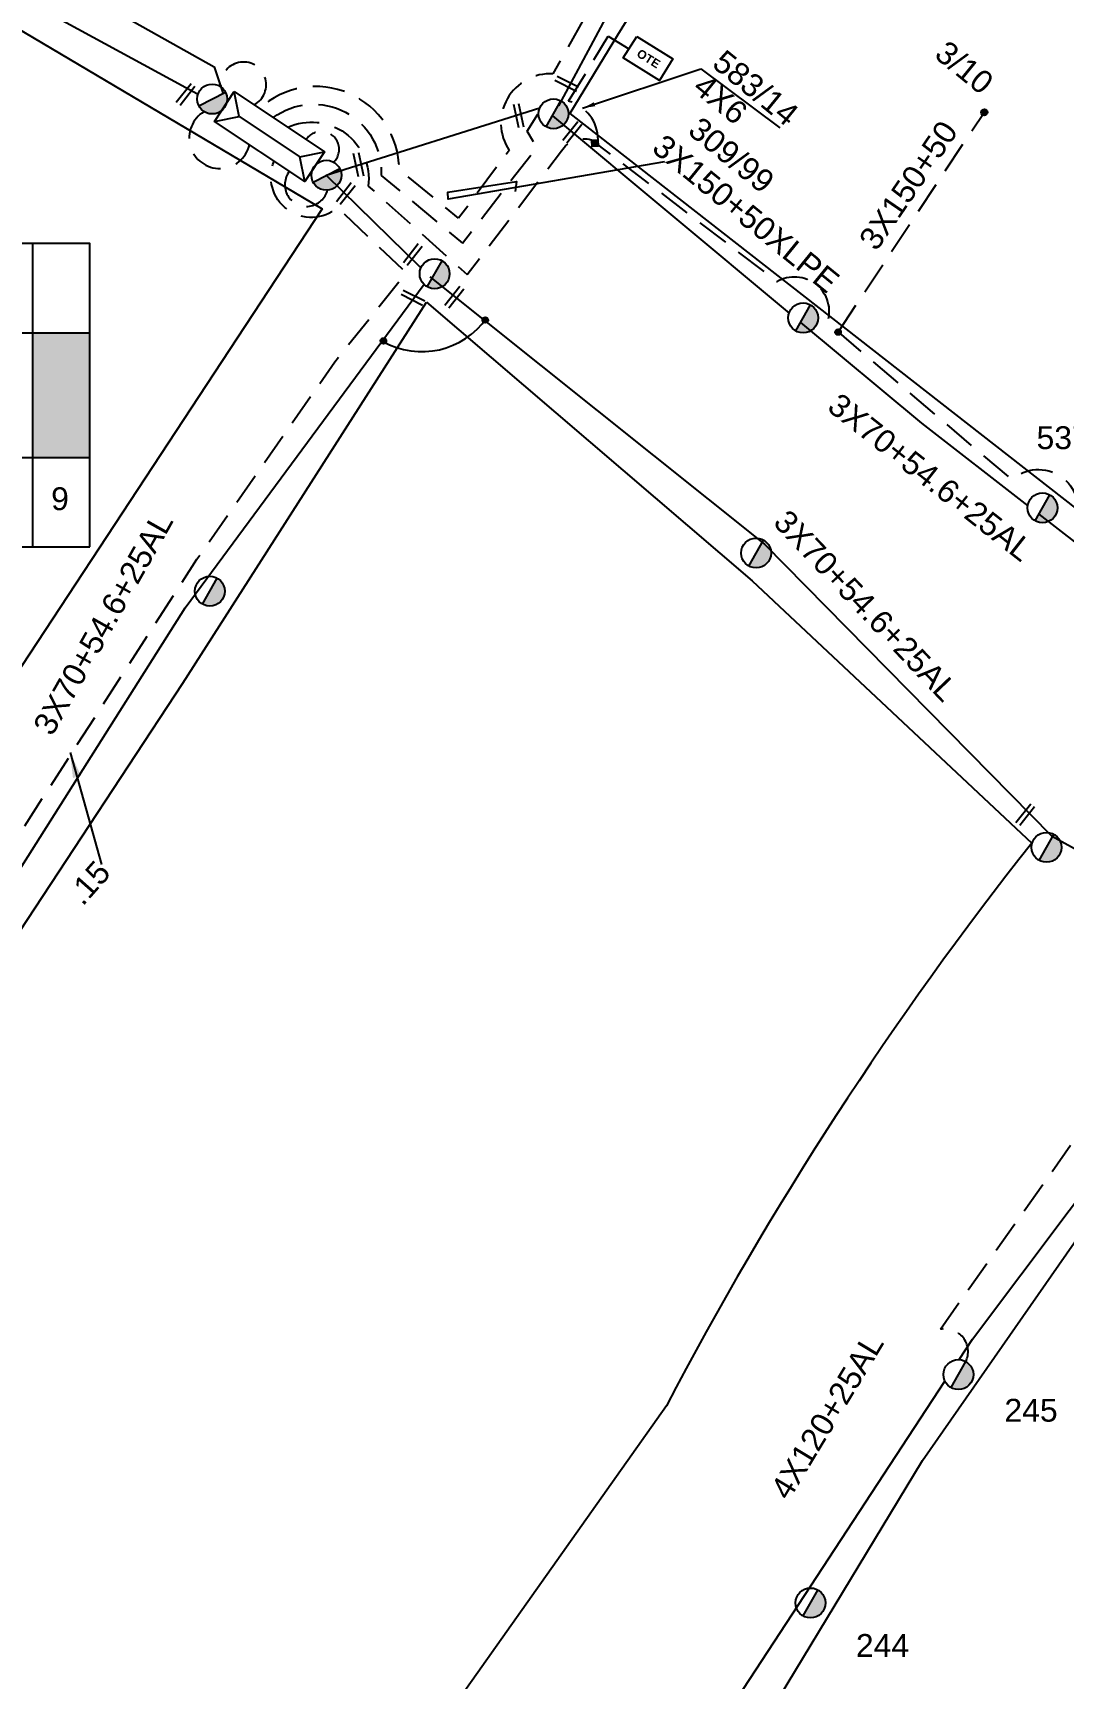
# Model space of a CAD drawing. Header units: millimetres. Extents: x 938 to 3112, y 793 to 1825.
# Drawn here: x 2098.5 to 2179.7, y 1423.8 to 1553.4 of the extents above; entities that cross this region are included whole.
import ezdxf
from ezdxf.enums import TextEntityAlignment as Align

# ---------------------------------------------------------------- set-up
doc = ezdxf.new("R2010")
doc.units = ezdxf.units.MM
doc.linetypes.add('DASHED', pattern=[19.05, 12.7, -6.35])
for name, color, linetype in [('Pillar OTE', 7, 'Continuous'), ('Ασφαλειοκιβώτια Χ.Τ 9 αναχωρήσεων', 7, 'Continuous'), ('Γέφυρες Εναερίου Δικτύου', 7, 'Continuous'), ('Επιγραφές - Σχήματα', 7, 'Continuous'), ('Καλώδια ΧΤ   3x150+50AL', 7, 'DASHED'), ('Καλώδια ΧΤ   3x150+50ALXLPE', 7, 'DASHED'), ('Καλώδια ΧΤ   3x150AL+50XLPE', 7, 'DASHED'), ('Καλώδια ΧΤ   3x48+38+16.5', 7, 'DASHED'), ('Μηχανική τομή', 7, 'Continuous'), ('Στύλος ΦΜ', 7, 'Continuous'), ('Στύλος ΦΜ @ 1', 7, 'Continuous'), ('Συνδέσεις', 7, 'Continuous'), ('Συνεστραμμένα ΧΤ   3x70+54.6+25AL', 7, 'SYN_LINE'), ('Συνεστραμμένα ΧΤ   4x120+25AL', 7, 'SYN_LINE'), ('Υποσταθμός εναέριος 2 στύλων', 7, 'Continuous'), ('Υποσταθμός πόλεως', 7, 'Continuous'), ('Υπόβαθρο ΔΕΗ', 7, 'Continuous'), ('Υπόγεια Καλώδια Δικτύου ΧΤ   .15', 7, 'DASHED'), ('Υπόγεια καλώδια Παροχών ΧΤ   4x6', 7, 'DASHED')]:
    doc.layers.add(name, color=color, linetype=linetype)
doc.styles.get("Standard").update_dxf_attribs({"font": 'arial.ttf'})
doc.linetypes.add('SYN_LINE', pattern='A,0.5,-0.0001,["/\\/\\/\\/",Standard,S=0.1,R=0,X=0,Y=-0.05],-0.25', length=0.7501)
doc.dimstyles.new('ISO-25', dxfattribs={"dimtxt": 2.5, "dimasz": 2.5, "dimexe": 1.25, "dimexo": 0.625, "dimtad": 1, "dimtxsty": 'Standard', "dimcen": 2.5, "dimaunit": 2, "dimazin": 0, "dimtfac": 1, "dimtmove": 0, "dimatfit": 3, "dimfxl": 1, "dimarcsym": 0})

# ---------------------------------------------------------------- blocks, each defined once
blk = doc.blocks.new('ΑΣΦΑΛΕΙΟΚΙΒΩΤΙΟ ΥΠΟΣΤΑΘΜΟΥ 9 ΑΝΑΧΩΡΗΣΕΩΝ')
at = {"layer": 'Ασφαλειοκιβώτια Χ.Τ 9 αναχωρήσεων', "ltscale": 40}
for p, q in [((-23.8, 40.36), (24.02, 40.36)), ((-9.72, 40.36), (-9.72, -40.64)), ((9.94, 40.36), (9.94, -40.64)), ((-23.8, 31.36), (24.02, 31.36)), ((-23.8, 22.36), (24.02, 22.36)), ((-23.8, 13.36), (24.02, 13.36)), ((-23.8, 4.36), (24.02, 4.36)), ((-23.8, -4.64), (24.02, -4.64)), ((-23.8, -13.64), (24.02, -13.64)), ((-23.8, -22.64), (24.02, -22.64)), ((-23.8, -31.64), (24.02, -31.64))]:
    blk.add_line(p, q, dxfattribs=at)
at = {"layer": 'Ασφαλειοκιβώτια Χ.Τ 9 αναχωρήσεων'}
blk.add_lwpolyline([(-23.8, -40.64), (24.02, -40.64), (24.02, 40.36), (-23.8, 40.36)], close=True, dxfattribs=at)
for s, p in [('1', (-18.22, 37.06)), ('2', (-18.02, 28.07)), ('3', (-18.09, 19.73)), ('4', (-17.94, 9.66)), ('5', (-18.55, 0.71)), ('6', (-18.4, -7.35)), ('7', (-18.34, -16.37)), ('8', (-18.19, -26.2)), ('9', (-18.02, -34.53))]:
    blk.add_text(s, height=3.6, rotation=270, dxfattribs=at).set_placement(p)
at = {"layer": 'Ασφαλειοκιβώτια Χ.Τ 9 αναχωρήσεων', "ltscale": 40}
for tag, height, p in [('ΟΝΟΜΑ', 5, (-0.16, 44.31)), ('ΚΕΙΜΕΝΟ 1', 2, (17.06, 35.59)), ('ΚΕΙΜΕΝΟ 2', 2, (17.06, 26.88)), ('ΚΕΙΜΕΝΟ 3', 2, (17.06, 17.69)), ('ΚΕΙΜΕΝΟ 4', 2, (17.06, 8.71)), ('ΚΕΙΜΕΝΟ 5', 2, (17.06, -0.13)), ('ΚΕΙΜΕΝΟ 6', 2, (17.06, -9.05)), ('ΚΕΙΜΕΝΟ 7', 2, (17.06, -18.13)), ('ΚΕΙΜΕΝΟ 8', 2, (17.06, -26.85)), ('ΚΕΙΜΕΝΟ 9', 2, (17.06, -35.99)), ('ΣΧ', 2, (-0.1, -42.64))]:
    blk.add_attdef(tag, text='', height=height, dxfattribs=at).set_placement(p, align=Align.MIDDLE_CENTER)
blk = doc.blocks.new('ΥΠΟΣΤΑΘΜΟΣ ΕΝΑΕΡΙΟΣ ΕΠΙ 2 ΣΤΥΛΩΝ')
at = {"layer": 'Υποσταθμός εναέριος 2 στύλων', "linetype": 'Continuous'}
for points in [[(-11.97, -2.11, 0.574793), (-8.45, -0.07, 0.268822), (-9.64, 1.98)], [(9.68, -2.15, 0.574793), (13.19, -0.1, 0.268822), (12.01, 1.95)]]:
    blk.add_hatch(color=256, dxfattribs=at).paths.add_polyline_path(points)
for p, q in [((-11.97, -2.11), (-9.64, 1.98)), ((9.68, -2.15), (12.01, 1.95))]:
    blk.add_line(p, q, dxfattribs=at)
for centre in [(-10.81, -0.07), (10.84, -0.1)]:
    blk.add_circle(centre, 2.36, dxfattribs=at)
at = {"layer": 'Υποσταθμός πόλεως', "linetype": 'Continuous', "ltscale": 40}
blk.add_lwpolyline([(-8.57, 2.82), (8.57, 2.82), (8.57, -2.82), (-8.57, -2.82)], close=True, dxfattribs=at)
for points in [[(-5.75, 0), (-8.57, 2.82)], [(5.75, 0), (8.57, 2.82)], [(-8.57, -2.82), (-5.75, 0)], [(-5.75, 0), (5.75, 0)], [(8.57, -2.82), (5.75, 0)]]:
    blk.add_lwpolyline(points, dxfattribs=at)
at = {"layer": 'Υποσταθμός εναέριος 2 στύλων', "ltscale": 40, "flags": 1}
for tag, p in [('ΜΕΤΑΣΧΗΜΑΤΙΣΜΟΣ', (14.09, 2.51)), ('ΙΣΧΥΣ', (14.07, -0.28)), ('ΑΡΙΘΜΟΣ', (14.19, -3))]:
    blk.add_attdef(tag, p, '', height=1.8, dxfattribs=at)
blk = doc.blocks.new('ΥΠΑΡΧΩΝ ΤΣΙΜΕΝΤΕΝΙΟΣ ΣΤΥΛΟΣ')
at = {"layer": 'Στύλος ΦΜ'}
blk.add_hatch(color=256, dxfattribs=at).paths.add_polyline_path([(-1.29, -2.28, 0.574793), (2.62, 0, 0.268822), (1.3, 2.27)])
blk.add_line((-1.29, -2.28), (1.3, 2.27), dxfattribs=at)
blk.add_circle((0, 0), 2.62, dxfattribs=at)
at = {"layer": 'Στύλος ΦΜ', "flags": 4}
for tag, p in [('ΑΡΙΘΜΟΣ', (-4.68, 8.05)), ('ΤΥΠΟΣ', (-4.91, 3.03))]:
    blk.add_attdef(tag, p, '', height=4, dxfattribs=at)
blk = doc.blocks.new('_ΣΥΝΔΕΣΗ')
at = {"layer": 'Συνδέσεις', "linetype": 'SYN_LINE', "ltscale": 40}
blk.add_hatch(color=256, dxfattribs=at).paths.add_polyline_path([(0.5, -0.01, 1), (-0.5, -0.01, 1)])
at = {"layer": 'Συνδέσεις'}
blk.add_circle((0, -0.01), 0.5, dxfattribs=at)
blk = doc.blocks.new('ΜΗΧΑΝΙΚΗ ΤΟΜΗ')
at = {"layer": 'Μηχανική τομή', "ltscale": 40}
for p, q in [((-1.89, 0.78), (1.89, 0.78)), ((1.89, 0), (-1.89, 0))]:
    blk.add_line(p, q, dxfattribs=at)
blk = doc.blocks.new('PILLAR ΟΤΕ')
at = {"layer": 'Pillar OTE', "ltscale": 40}
blk.add_lwpolyline([(-3.31, 2.02), (3.39, 2.02), (3.39, -1.99), (-3.31, -1.99)], close=True, dxfattribs=at)
at = {"layer": 'Pillar OTE', "insert": (-1.81, 0.71), "char_height": 1.3575, "width": 109.961, "attachment_point": 1}
blk.add_mtext('{\\fArial|b1|i0|c161|p34;OTE}', dxfattribs=at)
blk = doc.blocks.new('TSONTA XT1')
at = {"ltscale": 40}
h = blk.add_hatch(color=256, dxfattribs=at)
h.dxf.hatch_style = 1
h.paths.add_polyline_path([(595.96, 2487.66), (597.07, 2488.77), (595.96, 2489.87), (594.85, 2488.77)])
blk.add_lwpolyline([(594.85, 2488.77), (595.96, 2489.87), (597.07, 2488.77), (595.96, 2487.66)], close=True, dxfattribs=at)

msp = doc.modelspace()

# ---------------------------------------------------------------- hatches: boundary and pattern name
at = {"layer": 'Ασφαλειοκιβώτια Χ.Τ 9 αναχωρήσεων'}
msp.add_hatch(color=133, dxfattribs=at).paths.add_polyline_path([(2098.52, 1529.8), (2098.52, 1519.97), (2103.02, 1519.97), (2103.02, 1529.8)])

# ---------------------------------------------------------------- linework, layer by layer
at = {"layer": 'Γέφυρες Εναερίου Δικτύου', "color": 151, "linetype": 'Continuous', "ltscale": 0.2, "flags": 128}
msp.add_lwpolyline([(2121.66, 1542.22), (2129.12, 1534.91)], dxfattribs=at)
at = {"layer": 'Επιγραφές - Σχήματα', "linetype": 'Continuous', "ltscale": 0.2}
msp.add_lwpolyline([(2148.31, 1543.28), (2131.27, 1540.33), (2131.23, 1540.87), (2136.66, 1541.73), (2136.56, 1540.94)], dxfattribs=at)
at = {"layer": 'Επιγραφές - Σχήματα', "color": 133, "linetype": 'DASHED', "ltscale": 0.2}
msp.add_arc((2115.13, 1549.35), 1.79, 297.8404, 184.9497, dxfattribs=at)
at = {"layer": 'Επιγραφές - Σχήματα', "color": 1, "linetype": 'DASHED', "ltscale": 0.2}
msp.add_arc((2113.26, 1545.16), 2.41, 120.656, 346.9318, dxfattribs=at)
at = {"layer": 'Επιγραφές - Σχήματα', "color": 2, "linetype": 'DASHED', "ltscale": 0.2}
msp.add_arc((2121.26, 1544.26), 1.41, 314.1332, 146.9758, dxfattribs=at)
at = {"layer": 'Επιγραφές - Σχήματα', "color": 151, "linetype": 'DASHED', "ltscale": 0.2}
msp.add_arc((2120.1, 1541.47), 1.71, 141.8729, 345.8252, dxfattribs=at)
at = {"layer": 'Επιγραφές - Σχήματα', "linetype": 'Continuous', "ltscale": 0.2}
msp.add_arc((2129.18, 1534.57), 6.26, 240.7002, 325.0186, dxfattribs=at)
at = {"layer": 'Καλώδια ΧΤ   3x150+50AL', "color": 27, "linetype": 'DASHED', "ltscale": 0.2, "flags": 128}
msp.add_lwpolyline([(2201.27, 1638.15), (2183.8, 1619.25), (2154.54, 1577.03), (2139.53, 1550.21, 0.618178), (2136.08, 1544.17), (2132.08, 1538.82), (2127.41, 1542.69, 0.651303), (2116.4, 1547.47, 1.127948)], format="xyb", dxfattribs=at)
at = {"layer": 'Καλώδια ΧΤ   3x150+50AL', "color": 6, "linetype": 'DASHED', "ltscale": 0.2, "flags": 128}
msp.add_lwpolyline([(2162.01, 1529.86), (2173.51, 1547.16)], dxfattribs=at)
at = {"layer": 'Καλώδια ΧΤ   3x150+50ALXLPE', "color": 6, "linetype": 'DASHED', "ltscale": 0.2, "flags": 128}
msp.add_lwpolyline([(2118.62, 1546, -0.585145), (2124.97, 1541.35), (2132.77, 1534.39), (2140.2, 1544.14, -0.336998), (2142.55, 1545.01), (2157.17, 1533.84, -0.696325), (2161.14, 1530.6), (2175.7, 1518.21, -0.791847), (2180.71, 1514.77), (2192.59, 1505.42), (2195.13, 1505.88), (2217.48, 1529.85, -1.119297), (2219.3, 1531.3, 0.554507)], format="xyb", dxfattribs=at)
at = {"layer": 'Καλώδια ΧΤ   3x48+38+16.5', "color": 85, "linetype": 'Continuous', "ltscale": 0.2, "flags": 128}
msp.add_lwpolyline([(2140, 1547.68), (2148.77, 1564.07), (2167.48, 1592.73), (2182.9, 1615.72), (2192.9, 1627.38), (2204.38, 1638.48)], dxfattribs=at)
at = {"layer": 'Καλώδια ΧΤ   3x48+38+16.5', "color": 85, "linetype": 'DASHED', "ltscale": 0.2, "flags": 128}
msp.add_lwpolyline([(2117.47, 1546.76, -0.633942), (2125.99, 1542.2), (2132.39, 1536.85), (2138.24, 1544.41), (2137.5, 1545.7), (2138.4, 1547.15)], format="xyb", dxfattribs=at)
at = {"layer": 'Συνεστραμμένα ΧΤ   3x70+54.6+25AL', "color": 133, "linetype": 'SYN_LINE', "ltscale": 20, "flags": 128}
msp.add_lwpolyline([(2094.16, 1558.49), (2096.36, 1560), (2112.81, 1550.77), (2113.53, 1548.64)], dxfattribs=at)
at = {"layer": 'Συνεστραμμένα ΧΤ   3x70+54.6+25AL', "color": 2, "linetype": 'SYN_LINE', "ltscale": 20, "flags": 128}
for points in [[(2121.66, 1542.22), (2138.49, 1547.53)], [(2139.49, 1546.9), (2158.14, 1531.35)], [(2159.05, 1530.6), (2168.57, 1522.67), (2176.96, 1516.17)], [(2177.83, 1515.49), (2193.07, 1503.69)]]:
    msp.add_lwpolyline(points, dxfattribs=at)
at = {"layer": 'Συνεστραμμένα ΧΤ   3x70+54.6+25AL', "color": 151, "linetype": 'SYN_LINE', "ltscale": 20, "flags": 128}
for points in [[(2129.82, 1534.22), (2156.2, 1513.15), (2178.84, 1490.16), (2196.11, 1480.63)], [(2092.15, 1479.11), (2110.52, 1508.13), (2129.37, 1533.62)]]:
    msp.add_lwpolyline(points, dxfattribs=at)
at = {"layer": 'Συνεστραμμένα ΧΤ   3x70+54.6+25AL', "color": 30, "linetype": 'DASHED', "ltscale": 0.2, "flags": 128}
msp.add_lwpolyline([(2170.07, 1451.26), (2192.71, 1483.25), (2193.88, 1483.22, -0.214543), (2199.17, 1481.98), (2212.9, 1475.49), (2229.97, 1467.5), (2243.94, 1460.97), (2249.5, 1457.73, -0.230423), (2253.07, 1457.14), (2268.3, 1449.49), (2264.73, 1441.94)], format="xyb", dxfattribs=at)
at = {"layer": 'Συνεστραμμένα ΧΤ   3x70+54.6+25AL', "color": 30, "linetype": 'DASHED', "ltscale": 0.2}
msp.add_arc((2170.45, 1449.49), 1.8, 333.9402, 102.2138, dxfattribs=at)
at = {"layer": 'Συνεστραμμένα ΧΤ   4x120+25AL', "color": 1, "linetype": 'SYN_LINE', "ltscale": 20, "flags": 128}
msp.add_lwpolyline([(2093.83, 1558.26), (2111.51, 1548.63)], dxfattribs=at)
at = {"layer": 'Συνεστραμμένα ΧΤ   4x120+25AL', "color": 30, "linetype": 'SYN_LINE', "ltscale": 20, "flags": 128}
for points in [[(2171.54, 1448.86), (2172.59, 1450.47), (2184.04, 1465.68)], [(2140.12, 1400.88), (2140.12, 1400.89), (2170.43, 1447.16)]]:
    msp.add_lwpolyline(points, dxfattribs=at)
at = {"layer": 'Υπόβαθρο ΔΕΗ', "flags": 128}
for points in [[(2301.43, 1613.14), (2233.35, 1664.49), (2221.84, 1652.58, -0.004635), (2198.1, 1630.34, 0.042853), (2178.79, 1606.06, -0.023362), (2155.21, 1571.36, -0.013497), (2144.61, 1553.25), (2140.85, 1547.08), (2193.9, 1505.7), (2230.85, 1544.19), (2248.27, 1560.65), (2278.71, 1589.87), (2301.43, 1613.14)], [(2301.43, 1613.14), (2233.35, 1664.49), (2221.84, 1652.58, -0.004635), (2198.1, 1630.34, 0.042853), (2178.79, 1606.06, -0.023362), (2155.21, 1571.36, -0.013497), (2144.61, 1553.25), (2140.85, 1547.08), (2193.9, 1505.7), (2230.85, 1544.19), (2248.27, 1560.65), (2278.71, 1589.87), (2301.43, 1613.14)], [(2048.14, 1495.64), (2032.09, 1506.81), (1986.41, 1541.78), (1997.7, 1558.43, 0.393168), (1997.93, 1565.43, -0.034535), (1982.05, 1576.34, -0.273863), (1979.81, 1582.59), (1993.69, 1607.86), (2061.36, 1573.66), (2082.85, 1562.37), (2121.32, 1539.57), (2084.27, 1483.24), (2082.62, 1480.56, -0.101639), (2048.18, 1495.61)], [(1997.7, 1558.43, 0.393168), (1997.93, 1565.43, -0.034535), (1982.05, 1576.34, -0.273863), (1979.81, 1582.59), (1993.69, 1607.86), (2061.36, 1573.66), (2082.85, 1562.37), (2121.32, 1539.57)], [(2129.55, 1532.2), (2155.23, 1510.25), (2177.28, 1489.58, 0.046686), (2148.47, 1445.23), (2120.12, 1405.14), (2106.76, 1386.74), (2053.52, 1334.23), (1994.23, 1274.34), (1952.6, 1233.51), (1900.61, 1218.57), (1893.97, 1227.06), (1945.48, 1285.67), (1973.97, 1318.62), (2029.74, 1384.13), (2048.48, 1405.88), (2071.77, 1443.55), (2110.35, 1502.19), (2129.55, 1532.2)], [(2129.55, 1532.2), (2155.23, 1510.25), (2177.28, 1489.58, 0.046686), (2148.47, 1445.23), (2120.12, 1405.14), (2106.76, 1386.74), (2053.52, 1334.23), (1994.23, 1274.34), (1952.6, 1233.51), (1900.61, 1218.57), (1893.97, 1227.06), (1945.48, 1285.67), (1973.97, 1318.62), (2029.74, 1384.13), (2048.48, 1405.88), (2071.77, 1443.55), (2110.35, 1502.19), (2129.55, 1532.2)]]:
    msp.add_lwpolyline(points, format="xyb", dxfattribs=at)
for points in [[(2151.19, 1550.6), (2157.41, 1545.95)], [(2121.32, 1539.57), (2084.27, 1483.24), (2082.62, 1480.56)], [(2208.38, 1305.06), (2152.25, 1358.83), (2129.16, 1381.27), (2151.7, 1412.91), (2168.65, 1440.9), (2194.21, 1477.55), (2233.46, 1458.72), (2299.02, 1428.07), (2265.96, 1383.99), (2253.29, 1363.65), (2229.06, 1331.65), (2205.02, 1347.85)], [(2208.38, 1305.06), (2152.25, 1358.83), (2129.16, 1381.27), (2151.7, 1412.91), (2168.65, 1440.9), (2194.21, 1477.55), (2233.46, 1458.72), (2299.02, 1428.07), (2265.96, 1383.99), (2253.29, 1363.65), (2229.06, 1331.65), (2183.05, 1362.65)]]:
    msp.add_lwpolyline(points, dxfattribs=at)
at = {"layer": 'Υπόγεια Καλώδια Δικτύου ΧΤ   .15', "color": 30, "linetype": 'DASHED', "ltscale": 0.2, "flags": 128}
msp.add_lwpolyline([(2024.07, 1449.07), (2057.86, 1428.09), (2076.23, 1457.58), (2090.44, 1479.41), (2111.46, 1511.95), (2122.33, 1527.52), (2127.96, 1534.53), (2122.55, 1539.65, -0.788911), (2117.54, 1543.33, 0.385081)], format="xyb", dxfattribs=at)
at = {"layer": 'Υπόγεια καλώδια Παροχών ΧΤ   4x6', "color": 6, "linetype": 'DASHED', "ltscale": 0.2}
msp.add_lwpolyline([(2143.08, 1545, 0.340058), (2140.76, 1548.05), (2143.89, 1553.17), (2145.52, 1552.18)], format="xyb", dxfattribs=at)

# ---------------------------------------------------------------- block references
at = {"layer": 'Pillar OTE', "xscale": 0.5, "yscale": 0.5, "zscale": 0.5, "rotation": 328.1455440862018}
msp.add_blockref('PILLAR ΟΤΕ', (2147, 1551.43), dxfattribs=at)
at = {"layer": 'Ασφαλειοκιβώτια Χ.Τ 9 αναχωρήσεων', "xscale": 0.5, "yscale": 0.5, "zscale": 0.5, "rotation": 90}
msp.add_blockref('ΑΣΦΑΛΕΙΟΚΙΒΩΤΙΟ ΥΠΟΣΤΑΘΜΟΥ 9 ΑΝΑΧΩΡΗΣΕΩΝ', (2082.7, 1524.83), dxfattribs=at).add_auto_attribs({'ΟΝΟΜΑ': 'ΦΤ-65'})
at = {"layer": 'Μηχανική τομή'}
for p, xscale, yscale, zscale, rotation in [((2140.7, 1549.6), 0.5000000000002169, 0.5000000000002169, 0.5000000000002169, 153.4223641649672), ((2110.41, 1548.71), 0.5000000000001023, 0.5000000000001023, 0.5000000000001023, 231.7274334345166), ((2137.01, 1546.95), 0.50000000000018, 0.50000000000018, 0.50000000000018, 102.0956367724805), ((2140.9, 1545.72), 0.5000000000001023, 0.5000000000001023, 0.5000000000001023, 231.7274334345166), ((2124.39, 1543.09), 0.50000000000018, 0.50000000000018, 0.50000000000018, 102.0956367724805), ((2123.04, 1540.89), 0.5000000000001023, 0.5000000000001023, 0.5000000000001023, 231.7274334345166), ((2128.32, 1536.09), 0.5000000000001023, 0.5000000000001023, 0.5000000000001023, 231.7274334345166), ((2128.57, 1532.73), 0.5000000000002169, 0.5000000000002169, 0.5000000000002169, 153.4223641649672), ((2131.6, 1532.73), 0.5000000000001023, 0.5000000000001023, 0.5000000000001023, 231.7274334345166), ((2176.61, 1491.94), 0.5000000000001023, 0.5000000000001023, 0.5000000000001023, 231.7274334345166)]:
    msp.add_blockref('ΜΗΧΑΝΙΚΗ ΤΟΜΗ', p, dxfattribs=dict(at, xscale=xscale, yscale=yscale, zscale=zscale, rotation=rotation))
at = {"layer": 'Στύλος ΦΜ @ 1', "ltscale": 40, "xscale": 0.4499999999998181, "yscale": 0.4499999999998181, "zscale": 0.4499999999998181}
for p in [(2139.57, 1547.06), (2139.57, 1547.06), (2130.2, 1534.45), (2130.2, 1534.45), (2159.25, 1530.97), (2159.25, 1530.97), (2155.54, 1512.44), (2155.54, 1512.44), (2112.48, 1509.43), (2112.48, 1509.43), (2178.44, 1489.24)]:
    msp.add_blockref('ΥΠΑΡΧΩΝ ΤΣΙΜΕΝΤΕΝΙΟΣ ΣΤΥΛΟΣ', p, dxfattribs=at)
at = {"layer": 'Στύλος ΦΜ @ 1', "ltscale": 40}
ref = msp.add_blockref('ΥΠΑΡΧΩΝ ΤΣΙΜΕΝΤΕΝΙΟΣ ΣΤΥΛΟΣ', (2178.12, 1516), dxfattribs=dict(at, xscale=0.4499999999998181, yscale=0.4499999999998181, zscale=0.4499999999998181))
ref.add_attrib('ΤΥΠΟΣ', '537', (2177.65, 1520.63), dxfattribs={"layer": 'Στύλος ΦΜ', "height": 1.8, "flags": 4})
ref = msp.add_blockref('ΥΠΑΡΧΩΝ ΤΣΙΜΕΝΤΕΝΙΟΣ ΣΤΥΛΟΣ', (2178.12, 1516), dxfattribs=dict(at, xscale=0.4499999999998181, yscale=0.4499999999998181, zscale=0.4499999999998181))
ref.add_attrib('ΤΥΠΟΣ', '537', (2177.65, 1520.63), dxfattribs={"layer": 'Στύλος ΦΜ', "height": 1.8, "flags": 4})
ref = msp.add_blockref('ΥΠΑΡΧΩΝ ΤΣΙΜΕΝΤΕΝΙΟΣ ΣΤΥΛΟΣ', (2171.49, 1447.68), dxfattribs=dict(at, xscale=0.4499999999998181, yscale=0.4499999999998181, zscale=0.4499999999998181))
ref.add_attrib('ΤΥΠΟΣ', '245', (2175.12, 1443.97), dxfattribs={"layer": 'Στύλος ΦΜ', "height": 1.8, "flags": 4})
ref = msp.add_blockref('ΥΠΑΡΧΩΝ ΤΣΙΜΕΝΤΕΝΙΟΣ ΣΤΥΛΟΣ', (2171.49, 1447.68), dxfattribs=dict(at, xscale=0.4499999999998181, yscale=0.4499999999998181, zscale=0.4499999999998181))
ref.add_attrib('ΤΥΠΟΣ', '245', (2175.12, 1443.97), dxfattribs={"layer": 'Στύλος ΦΜ', "height": 1.8, "flags": 4})
ref = msp.add_blockref('ΥΠΑΡΧΩΝ ΤΣΙΜΕΝΤΕΝΙΟΣ ΣΤΥΛΟΣ', (2159.83, 1429.68), dxfattribs=dict(at, xscale=0.4499999999998181, yscale=0.4499999999998181, zscale=0.4499999999998181))
ref.add_attrib('ΤΥΠΟΣ', '244', (2163.41, 1425.43), dxfattribs={"layer": 'Στύλος ΦΜ', "height": 1.8, "flags": 4})
ref = msp.add_blockref('ΥΠΑΡΧΩΝ ΤΣΙΜΕΝΤΕΝΙΟΣ ΣΤΥΛΟΣ', (2159.83, 1429.68), dxfattribs=dict(at, xscale=0.4499999999998181, yscale=0.4499999999998181, zscale=0.4499999999998181))
ref.add_attrib('ΤΥΠΟΣ', '244', (2163.41, 1425.43), dxfattribs={"layer": 'Στύλος ΦΜ', "height": 1.8, "flags": 4})
at = {"layer": 'Συνδέσεις', "xscale": 0.4500000000000455, "yscale": 0.4500000000000455, "zscale": 0.4500000000000455}
for p in [(2173.51, 1547.16), (2173.55, 1547.2), (2134.19, 1530.81), (2126.16, 1529.16), (2162.01, 1529.86)]:
    msp.add_blockref('_ΣΥΝΔΕΣΗ', p, dxfattribs=at)
at = {"layer": 'Συνδέσεις', "xscale": 0.3075184835441075, "yscale": 0.3075184835441075, "zscale": 0.3075184835441075, "rotation": 318.2981441482145}
msp.add_blockref('TSONTA XT1', (1496.87, 1095.25), dxfattribs=at)
at = {"layer": 'Υποσταθμός εναέριος 2 στύλων', "lineweight": 30, "xscale": 0.4999999999999852, "yscale": 0.4999999999999852, "zscale": 0.4999999999999852, "rotation": 326.3498873376015}
msp.add_blockref('ΥΠΟΣΤΑΘΜΟΣ ΕΝΑΕΡΙΟΣ ΕΠΙ 2 ΣΤΥΛΩΝ', (2117.18, 1545.26), dxfattribs=at)

# ---------------------------------------------------------------- texts
at = {"layer": 'Επιγραφές - Σχήματα', "linetype": 'DASHED', "ltscale": 0.2, "char_height": 1.8, "width": 10.8079, "attachment_point": 1, "rotation": 320.8128}
for s, insert in [('3/10', (2170.64, 1552.96)), ('583/14', (2153.11, 1552.23)), ('4Χ6', (2151.58, 1550.32)), ('309/99', (2151.2, 1546.94))]:
    msp.add_mtext(s, dxfattribs=dict(at, insert=insert))
at = {"layer": 'Καλώδια ΧΤ   3x150+50AL', "ltscale": 0.2}
msp.add_text('3X150+50', height=1.8, rotation=55.6596, dxfattribs=at).set_placement((2167.54, 1541.43), align=Align.MIDDLE)
at = {"layer": 'Καλώδια ΧΤ   3x150AL+50XLPE', "linetype": 'DASHED', "ltscale": 0.2, "insert": (2148.36, 1545.57), "char_height": 1.8, "width": 10.8079, "attachment_point": 1, "rotation": 320.8128}
msp.add_mtext('3Χ150+50XLPE', dxfattribs=at)
at = {"layer": 'Συνεστραμμένα ΧΤ   3x70+54.6+25AL', "ltscale": 20}
for rotation, p in [(321.8459, (2169.3, 1518.42)), (60.5611, (2104.06, 1506.89)), (313.5329, (2164.2, 1508.29))]:
    msp.add_text('3X70+54.6+25AL', height=1.8, rotation=rotation, dxfattribs=at).set_placement(p, align=Align.MIDDLE)
at = {"layer": 'Συνεστραμμένα ΧΤ   4x120+25AL', "ltscale": 20}
msp.add_text('4X120+25AL', height=1.8, rotation=58.8221, dxfattribs=at).set_placement((2161.13, 1444.4), align=Align.MIDDLE)
at = {"layer": 'Υπόγεια Καλώδια Δικτύου ΧΤ   .15', "ltscale": 0.2}
msp.add_text('.15', height=1.8, rotation=48.4765, dxfattribs=at).set_placement((2102.95, 1486.44), align=Align.MIDDLE)

# ---------------------------------------------------------------- leaders
at = {"layer": 'Επιγραφές - Σχήματα', "ltscale": 40}
for points, override in [([(2141.86, 1547.5), (2151.19, 1550.6)], {"dimasz": 1, "dimtad": 0}), ([(2101.46, 1496.72), (2103.94, 1487.88)], {"dimasz": 2, "dimtad": 0})]:
    msp.add_leader(points, dimstyle='ISO-25', override=override, dxfattribs=at)

doc.saveas('drawing.dxf')
